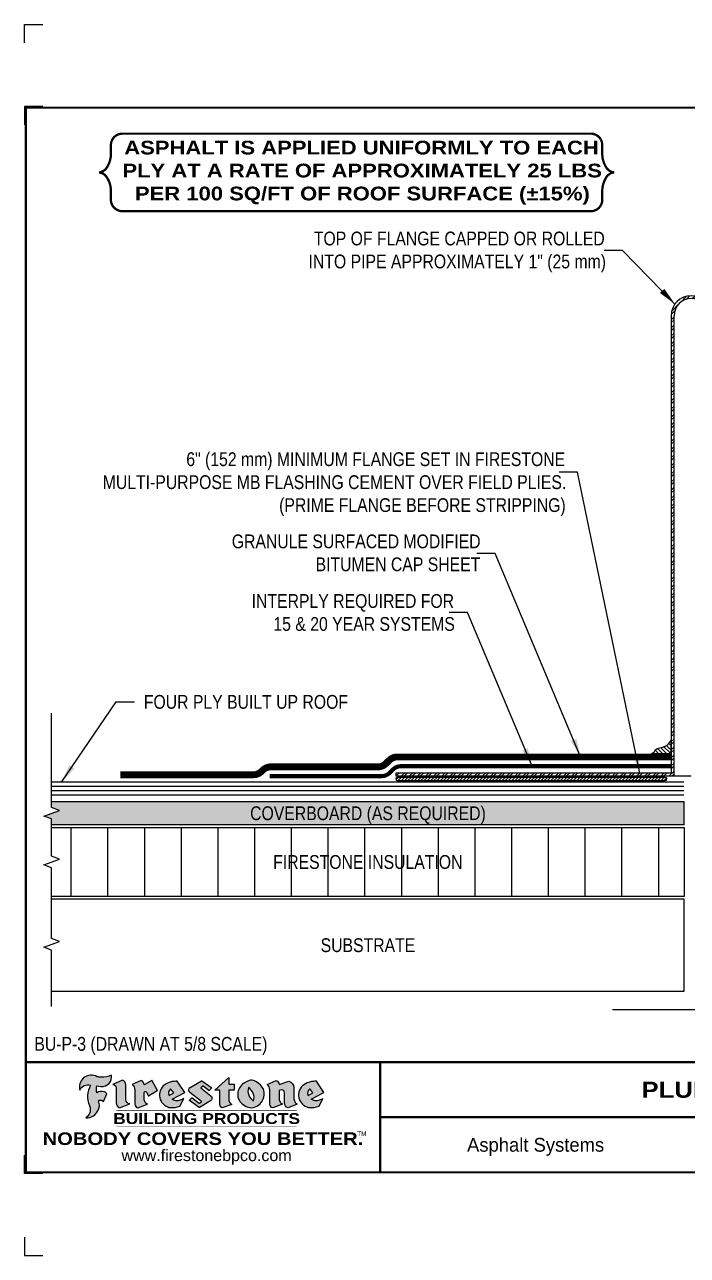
# Model space of a CAD drawing. Header units: inches. Extents: x -534 to -514, y -4.9 to 11.8.
# Drawn here: x -534 to -524.97, y -4.95 to 11.81 of the extents above; entities that cross this region are included whole.
import ezdxf
from ezdxf.enums import TextEntityAlignment as Align

# ---------------------------------------------------------------- set-up
doc = ezdxf.new("R2010")
doc.units = ezdxf.units.IN
doc.header["$MEASUREMENT"] = 0
doc.layers.get('0').update_dxf_attribs({"linetype": 'CONTINUOUS'})
doc.layers.get('DEFPOINTS').update_dxf_attribs({"linetype": 'CONTINUOUS'})
for name, color, linetype in [('FSBP-ACCESSORY-OTHER', 7, 'CONTINUOUS'), ('FSBP-ANNO-LABEL', 7, 'CONTINUOUS'), ('FSBP-ANNO-NOTE', 7, 'CONTINUOUS'), ('FSBP-COVERBOARD_CANT', 46, 'CONTINUOUS'), ('FSBP-INSULATION', 7, 'CONTINUOUS'), ('FSBP-MEMBRANE', 7, 'CONTINUOUS'), ('FSBP-SEALANTS', 1, 'CONTINUOUS'), ('FSBP-SUBSTRATE-GENERIC', 9, 'CONTINUOUS'), ('FSBP-TTLB', 7, 'CONTINUOUS'), ('FSBP-TTLB-BORDER', 7, 'CONTINUOUS'), ('FSBP-TTLB-TEXT', 7, 'CONTINUOUS'), ('FSBP-WALL-CURB', 9, 'CONTINUOUS')]:
    doc.layers.add(name, color=color, linetype=linetype)
doc.styles.add('ARIAL', font='arial.ttf')
doc.styles.add('ARIAL_BOLD', font='')
doc.styles.add('ARIAL_NAR', font='ARIALN.TTF')
doc.styles.add('BANKGOTHIC', font='bgothm.ttf')
doc.styles.get('ARIAL_BOLD').set_extended_font_data('Arial Black')
doc.dimstyles.new('FSBP-LEADER', dxfattribs={"dimtxt": 0.1875, "dimasz": 0.25, "dimexe": 0.0625, "dimexo": 0.125, "dimgap": 0.125, "dimtad": 0, "dimtih": 1, "dimtoh": 1, "dimdec": 4, "dimzin": 0, "dimdsep": 46, "dimlunit": 4, "dimtxsty": 'ARIAL_NAR', "dimcen": 0.09375, "dimclrd": 256, "dimclre": 256, "dimclrt": 256, "dimadec": 0, "dimazin": 0, "dimtfac": 1, "dimtdec": 4, "dimtofl": 0, "dimtmove": 0, "dimatfit": 3, "dimfxl": 0, "dimtolj": 1, "dimtzin": 0, "dimlwd": -1, "dimlwe": -1, "dimarcsym": 0})

# ---------------------------------------------------------------- blocks, each defined once
blk = doc.blocks.new('TTLB-ASPHALT_1')
at = {"layer": 'FSBP-TTLB-TEXT'}
h = blk.add_hatch(color=1, dxfattribs=at)
edge = h.paths.add_edge_path()
edge.add_arc((1.037309769669577, -0.1982514792917272), 0.1319107607348553, 264.0410451462098, 370.3106169565175)
edge.add_arc((1.027551646585692, 0.1214293576525733), 0.3273056962876235, 270.05058356628535, 295.23459397187514, ccw=False)
edge.add_arc((1.022801957313334, -0.06680179986895496), 0.1391656561713503, 249.3281275763668, 272.0749124149863, ccw=False)
edge.add_line((0.9736743133014443, -0.1970076156048179), (0.9474927838574558, -0.1852745150568325))
edge.add_arc((0.8939498971398336, -0.3394262635682139), 0.1631857907024099, 70.84590087378872, 194.3325259843273)
edge.add_arc((0.8444260109029358, -0.4259936440910792), 0.1179914261095279, 70.96950098067128, 156.9641407594482, ccw=False)
edge.add_arc((1.153141409296893, -0.4684497516079489), 0.3110405457095052, 150.323113748316, 203.2084295854517)
edge.add_arc((0.7562495500623072, -0.6412608153899839), 0.1218587156617311, 0.8849157075190988, 24.346689398949877, ccw=False)
edge.add_arc((0.749378166569727, -0.6475258110744306), 0.1289731377238325, -58.36655102076742, 3.6216782311386737, ccw=False)
edge.add_arc((0.825669902954445, -0.5792158350996175), 0.1783301886510355, 267.2205474105585, 354.1381621173521)
edge.add_arc((0.7903121048625223, -0.6011409294291781), 0.2127878929608591, 0.9996158580669169, 21.00503380861242)
edge.add_arc((1.018807122639402, -0.5666691048185157), 0.0513639566841585, 40.821177131732725, 125.52727787225791, ccw=False)
edge.add_line((1.057676976260041, -0.5330924682126437), (1.102776947655911, -0.4308018311949837))
edge.add_arc((1.040858222524662, -0.4699705673995993), 0.07326744446031509, 32.31675181867256, 66.31481236598174)
edge.add_arc((1.03226251882532, -0.5063316993097686), 0.1102246948011782, 69.8179132332389, 125.254734720681)
edge.add_arc((1.127708877207283, -0.3689593535312383), 0.1659710644737306, 164.1569669952081, 196.5811013160487, ccw=False)
edge.add_line((0.9680425188342383, -0.3236487780942383), (1.023615334387159, -0.3294494641845773))
h = blk.add_hatch(color=1, dxfattribs=at)
edge = h.paths.add_edge_path()
edge.add_line((1.275239419159561, -0.6223407783464694), (1.415345367376062, -0.5660418822574371))
edge.add_arc((1.421019305783972, -0.5090099247487814), 0.05731350411836947, 181.9717871001989, 264.31851000495806, ccw=False)
edge.add_line((1.363739737527226, -0.5109819325197265), (1.363412352251203, -0.3102363679013962))
edge.add_arc((1.294263659668758, -0.3103491388304036), 0.06914878453844908, 0.0934405599591014, 72.42834396969012)
edge.add_line((1.315139561173908, -0.2444268274366692), (1.186839444240604, -0.3024209471341379))
edge.add_arc((1.175246268095293, -0.3585110609420923), 0.05727567197445628, -0.017399788185912257, 78.322067691347, ccw=False)
edge.add_line((1.232521937428658, -0.3585284546236807), (1.232574268422297, -0.555126496687123))
edge.add_arc((1.305699496415485, -0.5558575689677241), 0.07312888236350451, 179.4272023230205, 245.3845503102953)
h = blk.add_hatch(color=1, dxfattribs=at)
edge = h.paths.add_edge_path()
edge.add_line((1.792026821926584, -0.3839679064720229), (1.722158956877934, -0.2518542302253621))
edge.add_arc((1.720119655279632, -0.2529327078887889), 0.002306916790721916, 27.87197133405528, 117.3766794470726)
edge.add_line((1.719058846382097, -0.250884159729182), (1.610638460368705, -0.3070279753467702))
edge.add_arc((1.547088841662969, -0.306102665849437), 0.06355635479880158, 359.165808011073, 425.8793658831422)
edge.add_line((1.573061729235633, -0.2480956029480268), (1.446879247402876, -0.3051325108639702))
edge.add_arc((1.407812067100195, -0.3703571330466247), 0.07602957263902092, -3.441403975725109, 59.07992244284969, ccw=False)
edge.add_line((1.483704536400296, -0.3749210150788969), (1.483704536400296, -0.5723838140635706))
edge.add_arc((1.540537465180449, -0.5682544061150878), 0.05698275005415228, 184.1557352478595, 255.3066498366543)
edge.add_line((1.526084036778343, -0.6233736605654059), (1.657291340682093, -0.570650514527486))
edge.add_arc((1.688298576827208, -0.502139038842401), 0.07520153584805701, 207.5160880841914, 245.649226723163, ccw=False)
edge.add_arc((1.721050197024908, -0.491448816845633), 0.1093332836229113, 179.4823365255141, 204.5537900001094, ccw=False)
edge.add_line((1.611721375809452, -0.4904610114968335), (1.611721375809452, -0.4126404716788983))
edge.add_arc((1.628589765097189, -0.4141592990360436), 0.01693662875851165, 28.356188110622497, 174.8549701683584, ccw=False)
edge.add_arc((1.627340435522399, -0.4197189881350454), 0.02111886817708033, 22.216893572439517, 40.10213956426492, ccw=False)
edge.add_line((1.646891420738257, -0.4117336534413738), (1.666638796144639, -0.4549750258192233))
edge.add_arc((1.668737246926753, -0.4540167099035415), 0.002306916790685597, 204.5451281842828, 299.6323508190067)
edge.add_line((1.669877862091766, -0.4560219186518992), (1.791128135493295, -0.3870515928837648))
edge.add_line((1.791128135493295, -0.3870515928837648), (1.792026821926584, -0.3839679064720229))
h = blk.add_hatch(color=1, dxfattribs=at)
h.paths.add_polyline_path([(2.063388732080512, -0.2583237030618903, 0.02524281661523788), (2.025024361750752, -0.2610532129309178, 0.1213611957758757), (1.901773912052249, -0.3008158885520373, 0.6151668103976068), (1.93274136141747, -0.6099060679591872, 0.05306812109568645), (1.967936229862175, -0.617865745600497, 0.1150932231766138), (2.099126721549737, -0.5994933789882708), (2.151195569562105, -0.4944891916583316, -0.08755405562188731), (2.104230609512001, -0.5187113292177372, -0.265591761123442), (1.992692314386659, -0.5010701623316862), (2.165347897647223, -0.4141184325909109, 0.4518949533370738), (2.166222728871162, -0.4107679608846269)])
h.paths.add_polyline_path([(2.014217313945437, -0.4188965037300676), (1.951113654018855, -0.4515330109460507, -0.3720533890450154), (1.973177450672722, -0.3607130665457561)], flags=16)
h = blk.add_hatch(color=1, dxfattribs=at)
edge = h.paths.add_edge_path()
edge.add_arc((2.260407392426799, -0.3775796671688738), 0.0415245022322573, 123.20805433950699, 232.2027298779723, ccw=False)
edge.add_line((2.237665217914071, -0.3428366421988329), (2.393535971665983, -0.2540943745380986))
edge.add_arc((2.394677353533154, -0.2560991469722467), 0.00230691679074142, 55.64644466176969, 119.65426054492929, ccw=False)
edge.add_line((2.395979141996861, -0.2541946229174954), (2.531809646140459, -0.3470380726374032))
edge.add_arc((2.530468902927936, -0.3489153772789848), 0.00230691679070047, -42.73110123842042, 54.46613537395791, ccw=False)
edge.add_line((2.532163440279987, -0.3504807552658491), (2.498457913851155, -0.3869673252714421))
edge.add_arc((2.496763376499132, -0.385401947284592), 0.002306916790673087, 233.75270768949161, 317.26889876139137, ccw=False)
edge.add_line((2.495399362263356, -0.38726241234572), (2.413849913492982, -0.3274738082119626))
edge.add_arc((2.412485899257177, -0.3293342732731332), 0.002306916790719977, 53.75270768979654, 124.4135619297866)
edge.add_line((2.41118211687575, -0.3274311136421062), (2.382933981293377, -0.346782838468144))
edge.add_arc((2.384237763674776, -0.3486859980991568), 0.002306916790694806, 124.4135619293765, 231.8459020253658)
edge.add_line((2.382812599816248, -0.3505000469010184), (2.519899969301207, -0.4581994452042721))
edge.add_arc((2.494247019847677, -0.4908523236374407), 0.0415245022322573, -55.21225898295228, 51.84590202520451, ccw=False)
edge.add_line((2.517938320565804, -0.5249552055672808), (2.364434947484597, -0.6179520922513717))
edge.add_arc((2.363239601923482, -0.6159790200102009), 0.002306916790727131, 233.2955624372974, 301.2087215702374, ccw=False)
edge.add_line((2.361860787187538, -0.6178285429225383), (2.231266621301074, -0.5204709167214361))
edge.add_arc((2.232647938930654, -0.518623262347532), 0.002306916790697738, 135.5134179846412, 233.2179869199849, ccw=False)
edge.add_line((2.231002150870836, -0.5170067083764565), (2.262839375599356, -0.4845937328397696))
edge.add_arc((2.264485163659231, -0.4862102868108593), 0.002306916790748635, 53.03528399994502, 135.5134179853723, ccw=False)
edge.add_line((2.265872365996302, -0.4843670465239001), (2.361834678328762, -0.5565872257804898))
edge.add_arc((2.363221880665748, -0.55474398549363), 0.00230691679062697, 233.0352840000717, 302.2362632414427)
edge.add_line((2.36445241715569, -0.5566953042850713), (2.39428499383348, -0.5378823484768844))
edge.add_arc((2.393054457343538, -0.5359310296853721), 0.002306916790685158, 302.2362632406162, 412.202729876843)
edge.add_line((2.394468296066179, -0.5341081404551886), (2.234958295420142, -0.4103916733127022))
h = blk.add_hatch(color=1, dxfattribs=at)
edge = h.paths.add_edge_path()
edge.add_line((2.763460561272041, -0.2072496393923444), (2.763460561272041, -0.2969520779963801))
edge.add_arc((2.765767478062685, -0.2969520779963943), 0.00230691679065842, 179.9999999996471, 269.9999999996471)
edge.add_line((2.765767478062685, -0.2992589947870528), (2.835417693520355, -0.2992589947870528))
edge.add_arc((2.835417693520355, -0.3015659115777538), 0.002306916790701052, 0, 90, ccw=False)
edge.add_line((2.837724610311056, -0.3015659115777538), (2.837724610311056, -0.3790761307453892))
edge.add_arc((2.835417693520355, -0.3790761307453749), 0.002306916790686842, 269.99999999964706, 359.99999999964706, ccw=False)
edge.add_line((2.835417693520355, -0.3813830475360618), (2.765767478062685, -0.3813830475360618))
edge.add_arc((2.765767478062685, -0.3836899643267202), 0.00230691679065842, 90.00000000035294, 180.0000000003529)
edge.add_line((2.763460561272041, -0.3836899643267344), (2.763460561272041, -0.5033995910642801))
edge.add_arc((2.836735953378934, -0.5071368822038522), 0.07337063740681407, 177.0802527808789, 245.3249543133826)
edge.add_line((2.806105814540615, -0.5738080530967267), (2.674529557384915, -0.6226036013049594))
edge.add_arc((2.708610405062075, -0.5642984087917995), 0.0675351734460605, 177.0345319916277, 239.69264280249, ccw=False)
edge.add_line((2.641165668230087, -0.560804539009709), (2.641165668230087, -0.3836899643267344))
edge.add_arc((2.638858751439443, -0.3836899643267202), 0.00230691679065842, 359.9999999996471, 449.999999999647)
edge.add_line((2.638858751439443, -0.3813830475360618), (2.572857950769389, -0.3813830475360618))
edge.add_line((2.572857950769389, -0.3813830475360618), (2.763460561272041, -0.2072496393923444))
h = blk.add_hatch(color=1, dxfattribs=at)
edge = h.paths.add_edge_path(flags=16)
edge.add_arc((2.940363509127394, -0.4847985213681483), 0.1684614578629417, 344.5558804047865, 417.0140046669545)
edge.add_arc((3.194458079644619, -0.3883534532477739), 0.1684614578629416, 164.5558804047865, 237.0140046669546)
edge = h.paths.add_edge_path()
edge.add_arc((3.069375116502187, -0.4399344555144893), 0.1828726885096673, 136.0914512150047, 191.213418978326)
edge.add_arc((3.064939550433394, -0.4318234379590393), 0.18031488047485, 194.0167254156723, 240.666373083186)
edge.add_arc((3.098047041778983, -0.3845058757092517), 0.2378525180183701, 239.2975390661776, 264.2889872773176)
edge.add_arc((3.048844782126224, -0.419023238379296), 0.203760689247156, 277.1986764832035, 326.503572961274)
edge.add_arc((3.077739326803538, -0.434104661646515), 0.1713748657917091, 325.3768876809903, 406.3828327799087)
edge.add_arc((3.011839488065931, -0.4896144380417837), 0.257194564585, 44.2846255351977, 73.82901434867308)
edge.add_arc((3.117152499586979, -0.4983433120546721), 0.2579560664039132, 97.50292863483669, 134.1039137579027)
h = blk.add_hatch(color=1, dxfattribs=at)
edge = h.paths.add_edge_path()
edge.add_line((3.322690228557462, -0.5721896537377091), (3.322690228557462, -0.3749210150788969))
edge.add_arc((3.24679775925739, -0.3703571330465678), 0.076029572638996, 356.5585960242387, 419.0799224428129)
edge.add_line((3.285864939560099, -0.3051325108639702), (3.412047421392799, -0.2480956029480268))
edge.add_arc((3.386074533820164, -0.3061026658494939), 0.06355635479883807, 0.3962622833877276, 65.87936588318718, ccw=False)
edge.add_line((3.449629368605429, -0.3056631084210863), (3.580526418688805, -0.2593848434574539))
edge.add_arc((3.555744121700968, -0.3530904070730259), 0.09692726601172152, 2.366977007666776, 75.18615851992018, ccw=False)
edge.add_line((3.652588689330287, -0.3490873311063041), (3.652588689330287, -0.4883770011386872))
edge.add_arc((3.761877549389567, -0.4914934052703757), 0.1093332836229049, 178.3666365323574, 204.5537900000422)
edge.add_arc((3.729125929191724, -0.502183627267101), 0.07520153584796149, 207.5160880841713, 245.2240541443095)
edge.add_line((3.697611150971852, -0.5704631245385627), (3.572585913552643, -0.6207021253773775))
edge.add_arc((3.595347186007587, -0.5526356419907756), 0.0717713151919874, 180.3328587115751, 251.51018566665869, ccw=False)
edge.add_line((3.523577081955409, -0.5530525936986663), (3.523577081955409, -0.4153032515383615))
edge.add_arc((3.486319529276869, -0.4148773504126382), 0.03725998689428563, 359.3450650296066, 449.0500281941025)
edge.add_arc((3.482769874121715, -0.4419622099033518), 0.06447454900600776, 86.29402372314017, 119.8211331593848)
edge.add_line((3.450707067966732, -0.3860252459975726), (3.450707067966732, -0.4904610114968335))
edge.add_arc((3.560035889182245, -0.4914488168456472), 0.1093332836229753, 179.4823365255069, 204.5537900001023)
edge.add_arc((3.527284268984403, -0.5021390388425004), 0.07520153584796385, 207.5160880841699, 245.6492267231416)
edge.add_line((3.496277032839316, -0.570650514527486), (3.365069728935509, -0.6233736605654059))
edge.add_arc((3.379502486061938, -0.5682868177318028), 0.05694615642555721, 183.9298782390169, 255.318496325343, ccw=False)
h = blk.add_hatch(color=1, dxfattribs=at)
h.paths.add_polyline_path([(3.957695472291277, -0.2583237030618903, 0.02524281661523822), (3.919331101961575, -0.2610532129309178, 0.1085638477195505), (3.807890832595604, -0.2939221658134414, 0.6425897848490651), (3.827048101628293, -0.6099060679591872, 0.05306812109569052), (3.862242970072884, -0.617865745600497, 0.1150932231766133), (3.993433461760503, -0.5994933789882708), (4.045502309772871, -0.4944891916583316, -0.08755405562189084), (3.998537349722767, -0.5187113292177372, -0.2655917611234366), (3.886999054597368, -0.5010701623316862), (4.059654637857989, -0.4141184325909109, 0.4518949533370731), (4.060529469081928, -0.4107679608846269)])
h.paths.add_polyline_path([(3.90852405415626, -0.4188965037300676), (3.845420394229677, -0.4515330109460507, -0.3720533890450147), (3.867484190883488, -0.3607130665457561)], flags=16)
at = {"layer": 'DEFPOINTS', "linetype": 'Continuous', "ltscale": 1.75}
for points in [[(-0.015625, 13.88083333333333), (-0.015625, 14.13083333333333), (0.234375, 14.13083333333333)], [(-0.015625, -2.380833333333342), (-0.015625, -2.630833333333342), (0.234375, -2.630833333333342)]]:
    blk.add_lwpolyline(points, dxfattribs=at)
at = {"layer": 'DEFPOINTS', "color": 1}
for points in [[(0.234375, 13.015625), (-0.015625, 13.015625), (-0.015625, 12.765625)], [(0.234375, -1.515625), (-0.015625, -1.515625), (-0.015625, -1.265625)]]:
    blk.add_lwpolyline(points, dxfattribs=at)
at = {"layer": 'FSBP-TTLB', "const_width": 0.03125}
for points in [[(0, 0), (0, -1.5), (20, -1.5), (20, 0), (0, 0)], [(4.825208527206769, 0), (4.825208527206769, -0.75)], [(4.825208527206769, -0.75), (14.84028770518938, -0.75)], [(4.825208527206769, -0.75), (4.825208527206769, -1.5)]]:
    blk.add_lwpolyline(points, dxfattribs=at)
at = {"layer": 'FSBP-TTLB-BORDER', "const_width": 0.03125}
blk.add_lwpolyline([(20, 0), (20, 13), (0, 13), (0, 0)], dxfattribs=at)
at = {"layer": 'FSBP-TTLB-TEXT', "color": 1}
blk.add_line((0.7358432058323388, -0.379822754145593), (0.7358432058323388, -0.379822754145593), dxfattribs=at)
for points in [[(1.023615323725323, -0.3294494630716969, 0.5000510906601082), (1.167090420776901, -0.1746414942047778, -0.1103304102359608), (1.027840608309816, -0.2058762110801382, -0.09957876667165425), (0.9736743133014443, -0.1970076156048179), (0.9474927838574558, -0.1852745150568325, 0.5978159689075124), (0.7358432058323388, -0.379822754145593, -0.3938834584182213), (0.8828996422548698, -0.3144510229727047, 0.2349406564350952), (0.86727108227484, -0.5910237178633082, -0.1027304183841549), (0.8780937320133262, -0.6393788197974146, -0.2772692352614086), (0.8170223912655956, -0.7573362346216896, 0.3985429150902959), (1.003067614090241, -0.5974286950643517, 0.0875124847930418), (0.9889600163401155, -0.5248671157293501, -0.3874031597924062), (1.057676976260041, -0.5330924682126437), (1.102776947655911, -0.4308018311949837, 0.1494423498871741), (1.07029056398062, -0.4028746979725923, 0.2467195073738216), (0.9686394281704906, -0.4163228904100862, -0.1424285161541127), (0.9680425188342383, -0.3236487780942383), (1.023615334387159, -0.3294494641845773)], [(2.166222728871162, -0.4107679608846269), (2.063388732080512, -0.2583237030618903, 0.02524281661523788), (2.025024361750752, -0.2610532129309178, 0.1085638477195265), (1.913584092384895, -0.2939221658134414, 0.6425897848491228), (1.93274136141747, -0.6099060679591872, 0.05306812109568648), (1.967936229862175, -0.617865745600497, 0.1150932231766137), (2.099126721549737, -0.5994933789882708), (2.151195569562105, -0.4944891916583316, -0.0875540556218873), (2.104230609512001, -0.5187113292177372, -0.2655917611234418), (1.992692314386659, -0.5010701623316862), (2.165347897647223, -0.4141184325909109)], [(2.763460561272041, -0.2072496393923444), (2.763460561272041, -0.2969520779963801, 0.4142135623730958), (2.765767478062685, -0.2992589947870528), (2.835417693520355, -0.2992589947870528, -0.414213562373095), (2.837724610311056, -0.3015659115777538), (2.837724610311056, -0.3790761307453892, -0.4142135623730938), (2.835417693520355, -0.3813830475360618), (2.765767478062685, -0.3813830475360618, 0.4142135623730958), (2.763460561272041, -0.3836899643267344), (2.763460561272041, -0.5033995910642801, 0.3068985753588853), (2.806105814540615, -0.5738080530967267), (2.674529557384915, -0.6226036013049594, -0.2804194150632976), (2.641165668230087, -0.560804539009709), (2.641165668230087, -0.3836899643267344, 0.414213562373095), (2.638858751439443, -0.3813830475360618), (2.572857950769389, -0.3813830475360618), (2.763460561272041, -0.2072496393923444)], [(4.060529469081928, -0.4107679608846269), (3.957695472291277, -0.2583237030618903, 0.02524281661523788), (3.919331101961575, -0.2610532129309178, 0.1085638477195265), (3.807890832595604, -0.2939221658134414, 0.6425897848491228), (3.827048101628293, -0.6099060679591872, 0.05306812109568648), (3.862242970072884, -0.617865745600497, 0.1150932231766137), (3.993433461760503, -0.5994933789882708), (4.045502309772871, -0.4944891916583316, -0.0875540556218873), (3.998537349722767, -0.5187113292177372, -0.2655917611234418), (3.886999054597368, -0.5010701623316862), (4.059654637857989, -0.4141184325909109)], [(4.059654637857989, -0.4141184325909109, 0.4518949533370731), (4.060529469081928, -0.4107679608846269, 0.4518949533370731)]]:
    blk.add_lwpolyline(points, format="xyb", dxfattribs=at)
for points in [[(1.275239419159561, -0.6223407783464694), (1.415345367376062, -0.5660418822574371, -0.3756100036733062), (1.363739737527226, -0.5109819325197265), (1.363412352251203, -0.3102363679013962, 0.3265360292958048), (1.315139561173908, -0.2444268274366692), (1.186839444240604, -0.3024209471341379, -0.3557863980845349), (1.232521937428658, -0.3585284546236807), (1.232574268422297, -0.555126496687123, 0.2960110723418457)], [(1.792026821926584, -0.3839679064720229), (1.722158956877934, -0.2518542302253621, 0.4116839150163434), (1.719058846382097, -0.250884159729182), (1.610638460368705, -0.3070279753467702, 0.2996033003794034), (1.573061729235633, -0.2480956029480268), (1.446879247402876, -0.3051325108639702, -0.2797757560995365), (1.483704536400296, -0.3749210150788969), (1.483704536400296, -0.5723838140635706, 0.320828638474519), (1.526084036778343, -0.6233736605654059), (1.657291340682093, -0.570650514527486, -0.1679398621276611), (1.621603752698661, -0.5368819723450571, -0.1098333365370753), (1.611721375809452, -0.4904610114968335), (1.611721375809452, -0.4126404716788983, -0.743334502655012), (1.64349420176768, -0.4061152228778298, -0.07819791644735608), (1.646891420738257, -0.4117336534413738), (1.666638796144639, -0.4549750258192233, 0.4404648714563479), (1.669877862091766, -0.4560219186518992), (1.791128135493295, -0.3870515928837648)], [(2.234958295420142, -0.4103916733127022, -0.5150044486718882), (2.237665217914071, -0.3428366421988329), (2.393535971665983, -0.2540943745380986, -0.2867822934100265), (2.395979141996861, -0.2541946229174954), (2.531809646140459, -0.3470380726374032, -0.4515027974650387), (2.532163440279987, -0.3504807552658491), (2.498457913851155, -0.3869673252714421, -0.3814439164929681), (2.495399362263356, -0.38726241234572), (2.413849913492982, -0.3274738082119626, 0.3184718635035665), (2.41118211687575, -0.3274311136421062), (2.382933981293377, -0.346782838468144, 0.5064094529656681), (2.382812599816248, -0.3505000469010184), (2.519899969301207, -0.4581994452042721, -0.5043597839115849), (2.517938320565804, -0.5249552055672808), (2.364434947484597, -0.6179520922513717, -0.3053163970316367), (2.361860787187538, -0.6178285429225383), (2.231266621301074, -0.5204709167214361, -0.4541703869768119), (2.231002150870836, -0.5170067083764565), (2.262839375599356, -0.4845937328397696, -0.3762644290664977), (2.265872365996302, -0.4843670465239001), (2.361834678328762, -0.5565872257804898, 0.3114700032088108), (2.36445241715569, -0.5566953042850713), (2.39428499383348, -0.5378823484768844, 0.520381097387146), (2.394468296066179, -0.5341081404551886)], [(2.937624918725987, -0.3131105398334029, 0.2452625673097023), (2.889993533867141, -0.4754966266250307, 0.2064059665179019), (2.976604338974084, -0.5890186876871866, 0.1094800500670344), (3.074378098474654, -0.6211778035979165, 0.2185147641853038), (3.218764944843201, -0.5314757029352819, 0.3689489483072479), (3.195959963110113, -0.3100352223135445, 0.1296305888694145), (3.0834694040758, -0.242595816912754, 0.1610736375384317)], [(3.322690228557462, -0.5721896537377091), (3.322690228557462, -0.3749210150788969, 0.2797757560995341), (3.285864939560099, -0.3051325108639702), (3.412047421392799, -0.2480956029480268, -0.2937618496109166), (3.449629368605429, -0.3056631084210863), (3.580526418688805, -0.2593848434574539, -0.3288760160581939), (3.652588689330287, -0.3490873311063041), (3.652588689330287, -0.4883770011386872, 0.114762897203527), (3.662431105063263, -0.536926560769686, 0.166032965990522), (3.697611150971852, -0.5704631245385627), (3.572585913552643, -0.6207021253773775, -0.3209557512194564), (3.523577081955409, -0.5530525936986663), (3.523577081955409, -0.4153032515383615, 0.4127061514896111), (3.48693727661589, -0.3776224848030694, 0.1473421876160361), (3.450707067966732, -0.3860252459975726), (3.450707067966732, -0.4904610114968335, 0.1098333365370753), (3.460589444855941, -0.5368819723450855, 0.1679398621276611), (3.496277032839316, -0.570650514527486), (3.365069728935509, -0.6233736605654059, -0.3219729545308964), (3.322690228557462, -0.5721896537377091, 29.1476284739)], [(1.951113654018855, -0.4515330109460507), (2.014217313945437, -0.4188965037300676), (1.973177450672722, -0.3607130665457561, 0.3720533890450154)], [(3.10274193015772, -0.5296595419651595, 0.3271311138286319), (3.032079658614293, -0.3434924326507627, 0.3271311138286322)], [(3.845420394229677, -0.4515330109460507), (3.90852405415626, -0.4188965037300676), (3.867484190883488, -0.3607130665457561, 0.3720533890450154)]]:
    blk.add_lwpolyline(points, format="xyb", close=True, dxfattribs=at)
at = {"layer": 'FSBP-TTLB-TEXT', "const_width": 0.0078125}
for points in [[(1.233926579809207, -0.6584455781731435), (3.691229482685259, -0.6584455781731577)], [(1.233926579809207, -0.8761560960495984), (3.691229482685259, -0.8761560960495842)]]:
    blk.add_lwpolyline(points, dxfattribs=at)
at = {"layer": 'FSBP-TTLB-TEXT', "color": 1}
for centre, start, end in [((1.789987520328282, -0.3850463841354355), 299.6323508193319, 27.87197133380463), ((2.164310260790558, -0.412058050385383), 296.7304547840455, 34.00233684987403)]:
    blk.add_arc(centre, 0.00230691679068068, start, end, dxfattribs=at)
at = {"layer": 'FSBP-TTLB-TEXT', "lineweight": 18, "style": 'ARIAL_BOLD'}
blk.add_text('BUILDING PRODUCTS', height=0.1484375, dxfattribs=at).set_placement((2.462578031247233, -0.7673008371113639), align=Align.MIDDLE_CENTER)
at = {"layer": 'FSBP-TTLB-TEXT', "color": 1}
for s, height, style, p in [('NOBODY COVERS YOU BETTER.', 0.171875, 'ARIAL_BOLD', (2.412604263603384, -1.041650450587369)), ('TM', 0.0625, 'BANKGOTHIC', (4.576671173373001, -0.9725745042934193))]:
    blk.add_text(s, height=height, dxfattribs=dict(at, style=style)).set_placement(p, align=Align.MIDDLE_CENTER)
at = {"layer": 'FSBP-TTLB-TEXT'}
for s, height, style, p in [('Asphalt Systems', 0.1875, 'BANKGOTHIC', (6.943365678241776, -1.125)), ('www.firestonebpco.com', 0.15625, 'ARIAL', (2.462578031247233, -1.268657306740124))]:
    blk.add_text(s, height=height, dxfattribs=dict(at, style=style)).set_placement(p, align=Align.MIDDLE_CENTER)
for tag, height, style, p in [('DETAIL_DESCP_LINE_1', 0.21875, 'ARIAL_BOLD', (9.832748116198076, -0.375)), ('ISSUE_REV_DATE', 0.21875, 'ARIAL', (15.84069633627263, -0.7282559425942452)), ('DETAIL_NUMBER', 0.4375, 'ARIAL', (18.42055248367797, -0.8931630692489421))]:
    blk.add_attdef(tag, text='', height=height, dxfattribs=dict(at, style=style)).set_placement(p, align=Align.MIDDLE_CENTER)
at = {"layer": 'FSBP-TTLB-TEXT', "style": 'ARIAL'}
blk.add_attdef('ACCPT_SYSTEMS', text='', height=0.21875, dxfattribs=at).set_placement((11.49438170418193, -1.125), align=Align.MIDDLE_LEFT)

msp = doc.modelspace()

# ---------------------------------------------------------------- hatches: boundary and pattern name
at = {"layer": 'FSBP-ACCESSORY-OTHER'}
h = msp.add_hatch(dxfattribs=at)
h.set_pattern_fill('STEEL', color=256, scale=0.625, style=0)
h.set_pattern_definition([(45, (-562.0236094516271, 100.1920850951164), (-0.05524271728019902, 0.05524271728019903), []), (45, (-562.0236094516271, 100.2311475951164), (-0.05524271728019902, 0.05524271728019903), [])])
h.paths.add_polyline_path([(-525.154656216348, 7.847286946566101, -1), (-524.6859062163483, 7.847286946566101), (-524.6859062163483, 7.495724446566101), (-524.6468437163483, 7.495724446566101), (-524.6468437163483, 7.847286946566101, 1), (-525.193718716348, 7.847286946566101), (-525.193718716348, 1.618987922828211), (-528.943718716348, 1.618987922828211), (-528.943718716348, 1.579925422828211), (-525.154656216348, 1.579925422828211)])
at = {"layer": 'FSBP-COVERBOARD_CANT'}
h = msp.add_hatch(dxfattribs=at)
h.set_pattern_fill('ANSI36', color=256, style=0)
h.set_pattern_definition([(45, (-584.8636679342544, 136.4502313081598), (0.06629126073623884, 0.2430679560328757), [0.3125, -0.0625, 0, -0.0625])])
h.paths.add_polyline_path([(-514.4416670530456, 1.111175422828325), (-514.3343437163483, 1.150237922828325), (-514.3343437163483, 1.228362922828268), (-522.9476249663483, 1.228362922828325), (-522.9476249663483, 0.9158629228282393), (-514.3343437163483, 0.9158629228283246), (-514.3343437163483, 0.9939879228282962), (-514.2270203796509, 1.033050422828296)])
h.paths.add_polyline_path([(-525.0179374663479, 1.228362922828268), (-533.6312187163479, 1.228362922828296), (-533.6312187163479, 1.150237922828296), (-533.5238953796506, 1.111175422828296), (-533.7385420530454, 1.033050422828296), (-533.6312187163479, 0.9939879228282962), (-533.6312187163479, 0.9158629228282962), (-525.0179374663479, 0.9158629228282393)])
h.paths.add_polyline_path([(-520.3065922881423, 0.8617509685308846), (-516.9738629225216, 0.8617509685308846), (-516.9738629225216, 1.230675763892464), (-520.3065922881423, 1.230675763892464)], flags=9)
h.paths.add_polyline_path([(-530.9888857311843, 0.8617509685308846), (-527.6561563655634, 0.8617509685308846), (-527.6561563655634, 1.230675763892464), (-530.9888857311843, 1.230675763892464)], flags=9)
at = {"layer": 'FSBP-INSULATION'}
h = msp.add_hatch(dxfattribs=at)
h.set_pattern_fill('LINE', color=256, scale=4, angle=90, style=0)
h.set_pattern_definition([(90, (-584.8636679342544, 136.4502313081598), (-0.5, 3.061515884555943e-17), [])])
h.paths.add_polyline_path([(-525.017937466348, 0.8768004228282962), (-533.6312187163479, 0.8768004228282962), (-533.6312187163479, 0.6033629228282962), (-533.6312187163479, 0.4861754228283246), (-533.5238953796505, 0.4471129228282962), (-533.7385420530454, 0.3689879228282962), (-533.6312187163479, 0.3299254228282678), (-533.6312187163479, -0.06069957717170382), (-525.017937466348, -0.06069957717170382)])
h.paths.add_polyline_path([(-514.4416670530456, 0.4471129228282962), (-514.3343437163484, 0.4861754228282962), (-514.3343437163484, 0.8768004228282962), (-522.9476249663483, 0.8768004228282962), (-522.9476249663483, -0.06069957717173224), (-514.3343437163484, -0.06069957717170382), (-514.3343437163484, 0.3299254228282678), (-514.2270203796509, 0.3689879228282678)])
h.paths.add_polyline_path([(-530.6617306322756, 0.2625972338788074), (-527.9870418532852, 0.2625972338788074), (-527.9870418532852, 0.5536315108228678), (-530.6617306322756, 0.5536315108228678)], flags=24)
h.paths.add_polyline_path([(-519.9786484784561, 0.2625972338788074), (-517.3039596994656, 0.2625972338788074), (-517.3039596994656, 0.5536315108228678), (-519.9786484784561, 0.5536315108228678)], flags=24)
at = {"layer": 'FSBP-SEALANTS'}
h = msp.add_hatch(dxfattribs=at)
h.set_pattern_fill('ANSI31', color=256, scale=0.3125, style=0)
h.set_pattern_definition([(135, (-1009.42856866461, 171.6711350504096), (0.02762135864009951, 0.02762135864009951), [])])
edge = h.paths.add_edge_path()
edge.add_spline(control_points=[(-525.4603279288214, 1.8853941728282), (-525.4183746988601, 1.903376456207468), (-525.4104662521048, 1.968456224313087), (-525.2679484866791, 1.961766823878548), (-525.2162509439346, 2.030609705802988), (-525.193718716348, 2.060614680911669)], knot_values=[0.09669081516175476, 0.09669081516175476, 0.09669081516175476, 0.09669081516175476, 0.1625501088452416, 0.3353879331702838, 0.4689171329118322, 0.4689171329118322, 0.4689171329118322, 0.4689171329118322], degree=3, periodic=0)
edge.add_line((-525.193718716348, 2.060614680911669), (-525.193718716348, 1.924456672826722))
edge.add_arc((-525.232781216348, 1.924456672826778), 0.03906250000000445, 270, 360, ccw=False)
edge.add_line((-525.232781216348, 1.885394172826778), (-525.4603279288212, 1.8853941728282))
h = msp.add_hatch(dxfattribs=at)
h.set_pattern_fill('ANSI31', color=256, scale=0.25, style=0)
h.set_pattern_definition([(45, (-562.0236094516271, 100.1920850951164), (-0.02209708691207961, 0.02209708691207962), [])])
h.paths.add_polyline_path([(-525.2734062163479, 1.560394172828268), (-528.922624966348, 1.560394172828239, 1), (-528.922624966348, 1.518206672828256), (-525.2734062163479, 1.518206672828228, 1)])

# ---------------------------------------------------------------- linework, layer by layer
at = {"layer": 'FSBP-ACCESSORY-OTHER'}
for p, q in [((-525.193718716348, 7.847286946566101), (-525.193718716348, 1.618987922828211)), ((-525.154656216348, 1.579925422828211), (-525.154656216348, 7.847286946566101)), ((-528.943718716348, 1.618987922828211), (-528.943718716348, 1.579925422828211)), ((-525.193718716348, 1.618987922828211), (-528.943718716348, 1.618987922828211)), ((-528.943718716348, 1.579925422828211), (-525.154656216348, 1.579925422828211)), ((-525.154656216348, 1.579925422828211), (-524.920281216348, 1.579925422828211))]:
    msp.add_line(p, q, dxfattribs=at)
for radius in [0.2734375, 0.234375]:
    msp.add_arc((-524.9202812163483, 7.847286946566101), radius, 7.016477563892661e-15, 180, dxfattribs=at)
at = {"layer": 'FSBP-ANNO-NOTE', "const_width": 0.03125}
msp.add_lwpolyline([(-532.8235703565192, 10.03874255387019), (-532.8235703565192, 10.171028584853, -0.414213562373095), (-532.6673203565192, 10.327278584853), (-526.2878152779343, 10.327278584853, -0.414213562373095), (-526.1315652779343, 10.171028584853), (-526.1315652779343, 10.03874255387019, 0.1409083258157955), (-526.0731176517469, 9.860601503767171, 0.2244532195272858), (-525.9690542340339, 9.799320463670355, 0.2244532195272858), (-526.0731176517469, 9.738039423573568, 0.1409083258157939), (-526.1315652779343, 9.559898373470546), (-526.1315652779343, 9.427612342487706, -0.414213562373095), (-526.2878152779343, 9.271362342487706), (-532.6673203565192, 9.271362342487706, -0.414213562373095), (-532.8235703565192, 9.427612342487706), (-532.8235703565192, 9.559898373470546, 0.1409083258157955), (-532.8820179827067, 9.738039423573568, 0.2244532195272858), (-532.9860814004196, 9.799320463670355, 0.2244532195272858), (-532.8820179827067, 9.860601503767171, 0.1409083258157939)], format="xyb", close=True, dxfattribs=at)
msp.add_lwpolyline([(-532.8235703565192, 10.03874255387019), (-532.8235703565192, 10.171028584853, -0.414213562373095), (-532.6673203565192, 10.327278584853), (-526.2878152779343, 10.327278584853, -0.414213562373095), (-526.1315652779343, 10.171028584853), (-526.1315652779343, 10.03874255387019, 0.1409083258157955), (-526.0731176517469, 9.860601503767171, 0.2244532195272858), (-525.9690542340339, 9.799320463670355, 0.2244532195272858), (-526.0731176517469, 9.738039423573568, 0.1409083258157939), (-526.1315652779343, 9.559898373470546), (-526.1315652779343, 9.427612342487706, -0.414213562373095), (-526.2878152779343, 9.271362342487706), (-532.6673203565192, 9.271362342487706, -0.414213562373095), (-532.8235703565192, 9.427612342487706), (-532.8235703565192, 9.559898373470546, 0.1409083258157955), (-532.8820179827067, 9.738039423573568, 0.2244532195272858), (-532.9860814004196, 9.799320463670355, 0.2244532195272858), (-532.8820179827067, 9.860601503767171, 0.1409083258157939)], format="xyb", close=True, dxfattribs=at)
at = {"layer": 'FSBP-COVERBOARD_CANT'}
for p, q in [((-525.0179374663479, 1.228362922828296), (-533.6312187163479, 1.228362922828296)), ((-525.0179374663479, 0.9158629228282393), (-525.0179374663479, 1.228362922828296)), ((-525.0179374663479, 0.9158629228282393), (-533.6312187163479, 0.9158629228282962))]:
    msp.add_line(p, q, dxfattribs=at)
at = {"layer": 'FSBP-INSULATION', "linetype": 'Continuous'}
for points in [[(-533.6312187163479, 0.6033629228282962), (-533.6312187163479, 0.9939879228282962), (-533.7385420530454, 1.033050422828296), (-533.5238953796506, 1.111175422828296), (-533.6312187163479, 1.150237922828296), (-533.631218716348, 2.434238558983168)], [(-533.6312187163479, -0.06069957717170382), (-533.6312187163479, 0.3299254228282962), (-533.7385420530454, 0.3689879228282962), (-533.5238953796505, 0.4471129228282962), (-533.6312187163479, 0.4861754228282962), (-533.6312187163479, 0.9939879228282962)], [(-533.6312187163479, 0.8768004228282962), (-525.017937466348, 0.8768004228282962), (-525.017937466348, -0.06069957717170382), (-533.6312187163479, -0.06069957717170382)]]:
    msp.add_lwpolyline(points, dxfattribs=at)
at = {"layer": 'FSBP-MEMBRANE'}
for points, const_width in [([(-525.193718716348, 1.8385191728282), (-528.9228785492242, 1.8385191728282, 0.1989123673796386), (-529.0333639837845, 1.792754607388616), (-529.0769911029056, 1.749127488267476, -0.1989123673796555), (-529.187476537466, 1.703362922827893), (-530.6458003870663, 1.703362922827836, 0.198912367379658), (-530.7562858216268, 1.657598357388252), (-530.7717879407471, 1.642096238267897, -0.1989123673795994), (-530.8822733753075, 1.596331672828228), (-532.693718716348, 1.596331672827944)], 0.09375000000000001), ([(-525.193718716348, 1.712737922828154), (-528.8719665972272, 1.712737922828211, 0.198912367379658), (-528.9824520317876, 1.666973357388628), (-529.0260791509083, 1.623346238267828, -0.1989123673795698), (-529.1365645854687, 1.577581672828245), (-530.6592517249371, 1.577581672827904)], 0.05624999999999999)]:
    msp.add_lwpolyline(points, format="xyb", dxfattribs=dict(at, const_width=const_width))
at = {"layer": 'FSBP-MEMBRANE', "const_width": 0.01953125}
for points in [[(-533.6312187163479, 1.496819954077864), (-525.0179374663479, 1.496819954077864)], [(-533.6312187163479, 1.437233365536201), (-525.0179374663479, 1.437233365536201)], [(-533.6312187163479, 1.37886748011951), (-525.0179374663479, 1.37886748011951)], [(-533.6312187163479, 1.319280891577847), (-525.0179374663479, 1.319280891577847)]]:
    msp.add_lwpolyline(points, dxfattribs=at)
at = {"layer": 'FSBP-SEALANTS'}
for points in [[(-525.4603279288214, 1.8853941728282), (-525.232781216348, 1.885394172826778, 0.4142135623730284), (-525.193718716348, 1.924456672826778), (-525.193718716348, 2.060614680911669)], [(-528.922624966348, 1.560394172828239), (-528.922624966348, 1.560394172828239, 0.9999999999999999), (-528.922624966348, 1.518206672828256), (-528.922624966348, 1.518206672828256)], [(-528.922624966348, 1.518206672828256), (-525.2734062163479, 1.518206672828228, 1), (-525.2734062163479, 1.560394172828268), (-528.922624966348, 1.560394172828239)]]:
    msp.add_lwpolyline(points, format="xyb", dxfattribs=at)
msp.add_open_spline([(-525.4603279288214, 1.8853941728282), (-525.4183746988601, 1.903376456207468), (-525.4104662521048, 1.968456224313087), (-525.2679484866791, 1.961766823878548), (-525.2162509439346, 2.030609705802988), (-525.193718716348, 2.060614680911669)], degree=3, knots=[0.09669081516175476, 0.09669081516175476, 0.09669081516175476, 0.09669081516175476, 0.1625501088452416, 0.3353879331702838, 0.4689171329118322, 0.4689171329118322, 0.4689171329118322, 0.4689171329118322], dxfattribs=at)
at = {"layer": 'FSBP-SUBSTRATE-GENERIC'}
for points in [[(-533.6312187163479, -1.55809541050499), (-533.6312187163479, -0.7921942644897797), (-533.7385420530451, -0.7531317644897797), (-533.5238953796504, -0.6750067644897797), (-533.6312187163479, -0.6359442644897797), (-533.6312187163479, -0.06069957717170382)], [(-533.6312187163479, -1.349762077171704), (-525.017937466348, -1.349762077171704), (-525.017937466348, -0.09976207717170382), (-533.6312187163479, -0.09976207717170382)]]:
    msp.add_lwpolyline(points, dxfattribs=at)
at = {"layer": 'FSBP-WALL-CURB'}
msp.add_lwpolyline([(-525.9945329742566, -1.602301019414682), (-524.060906216348, -1.602301019414682), (-524.021843716348, -1.70962435611213), (-523.943718716348, -1.494977682717263), (-523.904656216348, -1.602301019414682), (-522.3259770416942, -1.602301019414682)], dxfattribs=at)

# ---------------------------------------------------------------- block references
ref = msp.add_blockref('TTLB-ASPHALT_1', (-533.9827812163483, -2.318611581688515))
ref.add_attrib('DETAIL_DESCP_LINE_1', 'PLUMBING VENT', dxfattribs={"layer": 'FSBP-TTLB-TEXT', "height": 0.21875, "style": 'ARIAL_BOLD'}).set_placement((-524.1500331001502, -2.693611581688515), align=Align.MIDDLE_CENTER)

# ---------------------------------------------------------------- texts
at = {"layer": 'DEFPOINTS', "style": 'ARIAL_NAR'}
msp.add_text('BU-P-3 (DRAWN AT 5/8 SCALE)', height=0.1875, dxfattribs=at).set_placement((-533.8656238622738, -2.068611581688458), align=Align.MIDDLE_LEFT)
at = {"layer": 'FSBP-ANNO-LABEL', "style": 'ARIAL_NAR'}
msp.add_text('FOUR PLY BUILT UP ROOF', height=0.1875, dxfattribs=at).set_placement((-532.3749125006856, 2.588711535673212), align=Align.MIDDLE_LEFT)
for s, p in [('FIRESTONE INSULATION', (-529.3243862427804, 0.4080504228283246)), ('SUBSTRATE', (-529.3227875047177, -0.7247620771717038))]:
    msp.add_text(s, height=0.1875, dxfattribs=at).set_placement(p, align=Align.MIDDLE_CENTER)
at = {"layer": 'FSBP-ANNO-LABEL', "char_height": 0.1875, "attachment_point": 1, "style": 'ARIAL_NAR'}
for s, width, insert in [('\\pi0.1542;TOP OF FLANGE CAPPED OR ROLLED\\P\\pi0.082192;INTO PIPE APPROXIMATELY 1" (25 mm)', 4.099628541073685, (-530.2140347169417, 8.993004134749071)), ('\\pi1.1899;6" (152 mm) MINIMUM FLANGE SET IN FIRESTONE \\P\\pi0.051961;MULTI-PURPOSE MB FLASHING CEMENT OVER FIELD PLIES.\\P\\pi2.4544;(PRIME FLANGE BEFORE STRIPPING)', 6.330908506486594, (-532.9864436524658, 5.987510924522212)), ('\\pi0.32865;GRANULE SURFACED MODIFIED \\P\\pi1.4701;BITUMEN CAP SHEET', 3.69367229373313, (-531.5058741860321, 4.86820298854218)), ('\\pi0.091362;INTERPLY REQUIRED FOR \\P\\pi0.38745;15 & 20 YEAR SYSTEMS', 2.824436504832192, (-530.9976830401192, 4.056321673631828))]:
    msp.add_mtext_dynamic_manual_height_columns(s, width=width, gutter_width=5, heights=[0], dxfattribs=dict(at, insert=insert))
at = {"layer": 'FSBP-ANNO-NOTE', "insert": (-532.7612989749596, 10.23096267619621), "char_height": 0.1875, "attachment_point": 1, "style": 'ARIAL_BOLD'}
msp.add_mtext_dynamic_manual_height_columns('\\pi0.11982;ASPHALT IS APPLIED UNIFORMLY TO EACH\\P\\pi0.09507;PLY AT A RATE OF APPROXIMATELY 25 LBS\\P\\pi0.26537;PER 100 SQ/FT OF ROOF SURFACE (±15%)', width=6.550174823345515, gutter_width=5, heights=[0], dxfattribs=at)
at = {"layer": 'FSBP-COVERBOARD_CANT', "style": 'ARIAL_NAR'}
msp.add_text('COVERBOARD (AS REQUIRED)', height=0.1875, dxfattribs=at).set_placement((-529.3225210483739, 1.072112922828325), align=Align.MIDDLE_CENTER)

# ---------------------------------------------------------------- leaders
at = {"layer": 'FSBP-ANNO-LABEL'}
for points in [[(-525.1422996927421, 8.006898545599427), (-525.8539456655518, 8.736751211474484), (-526.1039456655518, 8.736751211474484)], [(-525.6200795454383, 1.618987922828211), (-526.4678550653506, 5.718210993847777), (-526.7178550653506, 5.718210993847777)], [(-526.4263500978004, 1.838519172828256), (-527.5902040631631, 4.608459374127506), (-527.8402040631631, 4.608459374127506)], [(-527.0875296759148, 1.712737922828211), (-527.9677668952368, 3.807678124127506), (-528.2177668952368, 3.807678124127506)], [(-533.4944773574501, 1.496819954077864), (-532.7499125006856, 2.588711535673212), (-532.4999125006856, 2.588711535673212)]]:
    msp.add_leader(points, dimstyle='FSBP-LEADER', dxfattribs=at)

doc.saveas('drawing.dxf')
